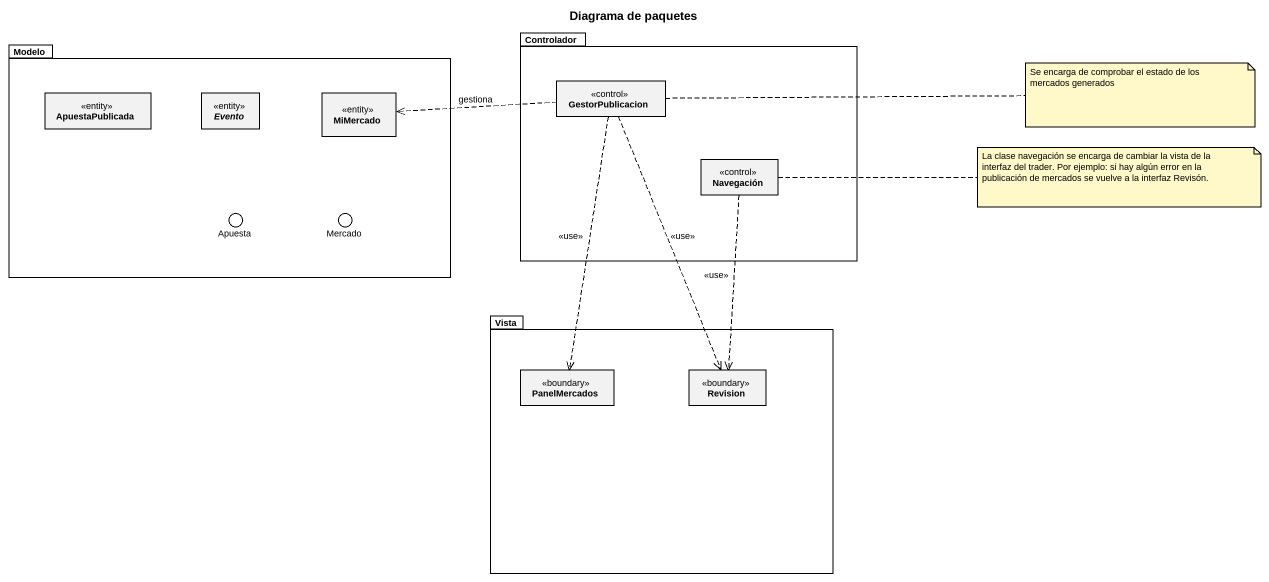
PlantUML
@startuml
title Diagrama de paquetes
allowmixing
hide circle
hide empty members
package Controlador {
  class GestorPublicacion <<control>>
  class Navegación <<control>>
}
package Modelo {
  class ApuestaPublicada <<entity>>
  abstract class Evento <<entity>>
  class MiMercado <<entity>>
}
() Apuesta
() Mercado
package Vista {
  class PanelMercados <<boundary>>
  class Revision <<boundary>>
}
Modelo -- Apuesta
Modelo -right- Mercado
GestorPublicacion .left.> MiMercado : gestiona
GestorPublicacion ..> PanelMercados : <<use>>
GestorPublicacion ..> Revision : <<use>>
Navegación ..> Revision : <<use>>
note right of GestorPublicacion : Se encarga de comprobar el estado de los mercados generados
note right of Navegación : La clase navegación se encarga de cambiar la vista de la interfaz del trader. Por ejemplo: si hay algún error en la publicación de mercados se vuelve a la interfaz Revisón.
@enduml
